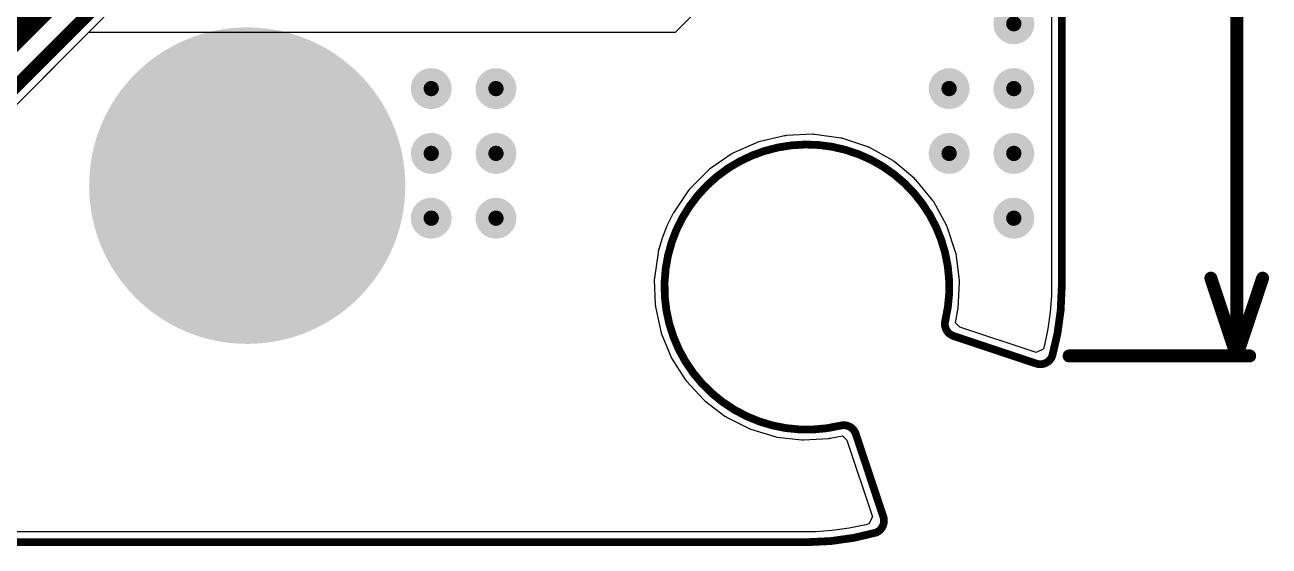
# Model space of a CAD drawing. Header units: millimetres. Extents: x -23 to 83, y -38 to 11.
# Drawn here: x 58.14 to 82.55, y -38.06 to -27.85 of the extents above; entities that cross this region are included whole.
import ezdxf

# ---------------------------------------------------------------- set-up
doc = ezdxf.new("R2010")
doc.units = ezdxf.units.MM
for name, color, linetype in [('BottomLayer', 5, 'Continuous'), ('BottomSolder', 6, 'Continuous'), ('Mechanical1', 6, 'Continuous'), ('Mechanical2', 216, 'Continuous'), ('MultiLayer', 9, 'Continuous'), ('PadHoleLayer', 156, 'Continuous'), ('TopLayer', 1, 'Continuous'), ('TopSolder', 216, 'Continuous'), ('ViaHoleLayer', 16, 'Continuous')]:
    doc.layers.add(name, color=color, linetype=linetype)

msp = doc.modelspace()

# ---------------------------------------------------------------- hatches: boundary and pattern name
at = {"layer": 'BottomLayer'}
h = msp.add_hatch(color=5, dxfattribs=at)
edge = h.paths.add_edge_path()
edge.add_arc((77.54111999999999, -27.828494), 0.2999994, 0, 360)
h = msp.add_hatch(color=5, dxfattribs=at)
edge = h.paths.add_edge_path()
edge.add_arc((62.500002, -31.000192), 2.99999908, 0, 360)
h = msp.add_hatch(color=5, dxfattribs=at)
edge = h.paths.add_edge_path()
edge.add_arc((66.11111999999999, -29.098494), 0.2999994, 0, 360)
h = msp.add_hatch(color=5, dxfattribs=at)
edge = h.paths.add_edge_path()
edge.add_arc((67.38112, -29.098494), 0.2999994, 0, 360)
h = msp.add_hatch(color=5, dxfattribs=at)
edge = h.paths.add_edge_path()
edge.add_arc((76.27112, -29.098494), 0.2999994, 0, 360)
h = msp.add_hatch(color=5, dxfattribs=at)
edge = h.paths.add_edge_path()
edge.add_arc((77.54111999999999, -29.098494), 0.2999994, 0, 360)
h = msp.add_hatch(color=5, dxfattribs=at)
edge = h.paths.add_edge_path()
edge.add_arc((66.11111999999999, -30.368494), 0.2999994, 0, 360)
h = msp.add_hatch(color=5, dxfattribs=at)
edge = h.paths.add_edge_path()
edge.add_arc((67.38112, -30.368494), 0.2999994, 0, 360)
h = msp.add_hatch(color=5, dxfattribs=at)
edge = h.paths.add_edge_path()
edge.add_arc((76.27112, -30.368494), 0.2999994, 0, 360)
h = msp.add_hatch(color=5, dxfattribs=at)
edge = h.paths.add_edge_path()
edge.add_arc((77.54111999999999, -30.368494), 0.2999994, 0, 360)
h = msp.add_hatch(color=5, dxfattribs=at)
edge = h.paths.add_edge_path()
edge.add_arc((66.11111999999999, -31.638494), 0.2999994, 0, 360)
h = msp.add_hatch(color=5, dxfattribs=at)
edge = h.paths.add_edge_path()
edge.add_arc((67.38112, -31.638494), 0.2999994, 0, 360)
h = msp.add_hatch(color=5, dxfattribs=at)
edge = h.paths.add_edge_path()
edge.add_arc((77.54111999999999, -31.638494), 0.2999994, 0, 360)
at = {"layer": 'BottomSolder'}
h = msp.add_hatch(color=6, dxfattribs=at)
edge = h.paths.add_edge_path()
edge.add_arc((77.54111999999999, -27.828494), 0.4015993999999999, 0, 360)
h = msp.add_hatch(color=6, dxfattribs=at)
edge = h.paths.add_edge_path()
edge.add_arc((62.500002, -31.000192), 3.10159908, 0, 360)
h = msp.add_hatch(color=6, dxfattribs=at)
edge = h.paths.add_edge_path()
edge.add_arc((66.11111999999999, -29.098494), 0.4015993999999999, 0, 360)
h = msp.add_hatch(color=6, dxfattribs=at)
edge = h.paths.add_edge_path()
edge.add_arc((67.38112, -29.098494), 0.4015993999999999, 0, 360)
h = msp.add_hatch(color=6, dxfattribs=at)
edge = h.paths.add_edge_path()
edge.add_arc((76.27112, -29.098494), 0.4015993999999999, 0, 360)
h = msp.add_hatch(color=6, dxfattribs=at)
edge = h.paths.add_edge_path()
edge.add_arc((77.54111999999999, -29.098494), 0.4015993999999999, 0, 360)
h = msp.add_hatch(color=6, dxfattribs=at)
edge = h.paths.add_edge_path()
edge.add_arc((66.11111999999999, -30.368494), 0.4015993999999999, 0, 360)
h = msp.add_hatch(color=6, dxfattribs=at)
edge = h.paths.add_edge_path()
edge.add_arc((67.38112, -30.368494), 0.4015993999999999, 0, 360)
h = msp.add_hatch(color=6, dxfattribs=at)
edge = h.paths.add_edge_path()
edge.add_arc((76.27112, -30.368494), 0.4015993999999999, 0, 360)
h = msp.add_hatch(color=6, dxfattribs=at)
edge = h.paths.add_edge_path()
edge.add_arc((77.54111999999999, -30.368494), 0.4015993999999999, 0, 360)
h = msp.add_hatch(color=6, dxfattribs=at)
edge = h.paths.add_edge_path()
edge.add_arc((66.11111999999999, -31.638494), 0.4015993999999999, 0, 360)
h = msp.add_hatch(color=6, dxfattribs=at)
edge = h.paths.add_edge_path()
edge.add_arc((67.38112, -31.638494), 0.4015993999999999, 0, 360)
h = msp.add_hatch(color=6, dxfattribs=at)
edge = h.paths.add_edge_path()
edge.add_arc((77.54111999999999, -31.638494), 0.4015993999999999, 0, 360)
at = {"layer": 'MultiLayer'}
h = msp.add_hatch(color=9, dxfattribs=at)
edge = h.paths.add_edge_path()
edge.add_arc((62.500002, -31.000192), 2.99999908, 0, 360)
at = {"layer": 'PadHoleLayer'}
h = msp.add_hatch(color=156, dxfattribs=at)
edge = h.paths.add_edge_path()
edge.add_arc((62.500002, -31.000192), 1.84999884, 0, 360)
at = {"layer": 'TopLayer'}
h = msp.add_hatch(color=1, dxfattribs=at)
edge = h.paths.add_edge_path()
edge.add_arc((77.54111999999999, -27.828494), 0.2999994, 0, 360)
h = msp.add_hatch(color=1, dxfattribs=at)
edge = h.paths.add_edge_path()
edge.add_arc((62.500002, -31.000192), 2.99999908, 0, 360)
h = msp.add_hatch(color=1, dxfattribs=at)
edge = h.paths.add_edge_path()
edge.add_arc((66.11111999999999, -29.098494), 0.2999994, 0, 360)
h = msp.add_hatch(color=1, dxfattribs=at)
edge = h.paths.add_edge_path()
edge.add_arc((67.38112, -29.098494), 0.2999994, 0, 360)
h = msp.add_hatch(color=1, dxfattribs=at)
edge = h.paths.add_edge_path()
edge.add_arc((76.27112, -29.098494), 0.2999994, 0, 360)
h = msp.add_hatch(color=1, dxfattribs=at)
edge = h.paths.add_edge_path()
edge.add_arc((77.54111999999999, -29.098494), 0.2999994, 0, 360)
h = msp.add_hatch(color=1, dxfattribs=at)
edge = h.paths.add_edge_path()
edge.add_arc((66.11111999999999, -30.368494), 0.2999994, 0, 360)
h = msp.add_hatch(color=1, dxfattribs=at)
edge = h.paths.add_edge_path()
edge.add_arc((67.38112, -30.368494), 0.2999994, 0, 360)
h = msp.add_hatch(color=1, dxfattribs=at)
edge = h.paths.add_edge_path()
edge.add_arc((76.27112, -30.368494), 0.2999994, 0, 360)
h = msp.add_hatch(color=1, dxfattribs=at)
edge = h.paths.add_edge_path()
edge.add_arc((77.54111999999999, -30.368494), 0.2999994, 0, 360)
h = msp.add_hatch(color=1, dxfattribs=at)
edge = h.paths.add_edge_path()
edge.add_arc((66.11111999999999, -31.638494), 0.2999994, 0, 360)
h = msp.add_hatch(color=1, dxfattribs=at)
edge = h.paths.add_edge_path()
edge.add_arc((67.38112, -31.638494), 0.2999994, 0, 360)
h = msp.add_hatch(color=1, dxfattribs=at)
edge = h.paths.add_edge_path()
edge.add_arc((77.54111999999999, -31.638494), 0.2999994, 0, 360)
at = {"layer": 'TopSolder'}
h = msp.add_hatch(color=216, dxfattribs=at)
edge = h.paths.add_edge_path()
edge.add_arc((77.54111999999999, -27.828494), 0.4015993999999999, 0, 360)
h = msp.add_hatch(color=216, dxfattribs=at)
edge = h.paths.add_edge_path()
edge.add_arc((62.500002, -31.000192), 3.10159908, 0, 360)
h = msp.add_hatch(color=216, dxfattribs=at)
edge = h.paths.add_edge_path()
edge.add_arc((66.11111999999999, -29.098494), 0.4015993999999999, 0, 360)
h = msp.add_hatch(color=216, dxfattribs=at)
edge = h.paths.add_edge_path()
edge.add_arc((67.38112, -29.098494), 0.4015993999999999, 0, 360)
h = msp.add_hatch(color=216, dxfattribs=at)
edge = h.paths.add_edge_path()
edge.add_arc((76.27112, -29.098494), 0.4015993999999999, 0, 360)
h = msp.add_hatch(color=216, dxfattribs=at)
edge = h.paths.add_edge_path()
edge.add_arc((77.54111999999999, -29.098494), 0.4015993999999999, 0, 360)
h = msp.add_hatch(color=216, dxfattribs=at)
edge = h.paths.add_edge_path()
edge.add_arc((66.11111999999999, -30.368494), 0.4015993999999999, 0, 360)
h = msp.add_hatch(color=216, dxfattribs=at)
edge = h.paths.add_edge_path()
edge.add_arc((67.38112, -30.368494), 0.4015993999999999, 0, 360)
h = msp.add_hatch(color=216, dxfattribs=at)
edge = h.paths.add_edge_path()
edge.add_arc((76.27112, -30.368494), 0.4015993999999999, 0, 360)
h = msp.add_hatch(color=216, dxfattribs=at)
edge = h.paths.add_edge_path()
edge.add_arc((77.54111999999999, -30.368494), 0.4015993999999999, 0, 360)
h = msp.add_hatch(color=216, dxfattribs=at)
edge = h.paths.add_edge_path()
edge.add_arc((66.11111999999999, -31.638494), 0.4015993999999999, 0, 360)
h = msp.add_hatch(color=216, dxfattribs=at)
edge = h.paths.add_edge_path()
edge.add_arc((67.38112, -31.638494), 0.4015993999999999, 0, 360)
h = msp.add_hatch(color=216, dxfattribs=at)
edge = h.paths.add_edge_path()
edge.add_arc((77.54111999999999, -31.638494), 0.4015993999999999, 0, 360)
at = {"layer": 'ViaHoleLayer'}
h = msp.add_hatch(color=16, dxfattribs=at)
edge = h.paths.add_edge_path()
edge.add_arc((77.54111999999999, -27.828494), 0.1499997, 0, 360)
h = msp.add_hatch(color=16, dxfattribs=at)
edge = h.paths.add_edge_path()
edge.add_arc((66.11111999999999, -29.098494), 0.1499997, 0, 360)
h = msp.add_hatch(color=16, dxfattribs=at)
edge = h.paths.add_edge_path()
edge.add_arc((67.38112, -29.098494), 0.1499997, 0, 360)
h = msp.add_hatch(color=16, dxfattribs=at)
edge = h.paths.add_edge_path()
edge.add_arc((76.27112, -29.098494), 0.1499997, 0, 360)
h = msp.add_hatch(color=16, dxfattribs=at)
edge = h.paths.add_edge_path()
edge.add_arc((77.54111999999999, -29.098494), 0.1499997, 0, 360)
h = msp.add_hatch(color=16, dxfattribs=at)
edge = h.paths.add_edge_path()
edge.add_arc((66.11111999999999, -30.368494), 0.1499997, 0, 360)
h = msp.add_hatch(color=16, dxfattribs=at)
edge = h.paths.add_edge_path()
edge.add_arc((67.38112, -30.368494), 0.1499997, 0, 360)
h = msp.add_hatch(color=16, dxfattribs=at)
edge = h.paths.add_edge_path()
edge.add_arc((76.27112, -30.368494), 0.1499997, 0, 360)
h = msp.add_hatch(color=16, dxfattribs=at)
edge = h.paths.add_edge_path()
edge.add_arc((77.54111999999999, -30.368494), 0.1499997, 0, 360)
h = msp.add_hatch(color=16, dxfattribs=at)
edge = h.paths.add_edge_path()
edge.add_arc((66.11111999999999, -31.638494), 0.1499997, 0, 360)
h = msp.add_hatch(color=16, dxfattribs=at)
edge = h.paths.add_edge_path()
edge.add_arc((67.38112, -31.638494), 0.1499997, 0, 360)
h = msp.add_hatch(color=16, dxfattribs=at)
edge = h.paths.add_edge_path()
edge.add_arc((77.54111999999999, -31.638494), 0.1499997, 0, 360)

# ---------------------------------------------------------------- linework, layer by layer
at = {"layer": 'BottomLayer'}
for p, q in [((78.27726533999999, -12.68313186), (78.2772628, -32.9884913)), ((73.0431356, -30.02346294), (72.53891003999999, -30.14323664)), ((73.0621348, -30.0227619), (73.0431356, -30.02346294)), ((73.0805879, -30.01817212), (73.0621348, -30.0227619)), ((73.59826276, -29.99358492), (73.0805879, -30.01817212)), ((73.61707653999999, -29.99640686), (73.59826276, -29.99358492)), ((73.63605034, -29.9953045), (73.61707653999999, -29.99640686)), ((74.14935894, -30.06675216), (73.63605034, -29.9953045)), ((72.50307826, -30.15535498), (72.02964258, -30.36619276)), ((72.52161772, -30.1511589), (72.50307826, -30.15535498)), ((72.53891003999999, -30.14323664), (72.52161772, -30.1511589)), ((74.16731673999999, -30.07299548), (74.14935894, -30.06675216)), ((74.18617624, -30.07541864), (74.16731673999999, -30.07299548)), ((74.67745796, -30.24043989999999), (74.18617624, -30.07541864)), ((74.69395017999999, -30.24989124), (74.67745796, -30.24043989999999)), ((74.71204259999999, -30.2557561), (74.69395017999999, -30.24989124)), ((75.16439627999999, -30.50867406), (74.71204259999999, -30.2557561)), ((71.99666321999999, -30.38471952), (71.57031914, -30.67937476)), ((72.01411556, -30.3771681), (71.99666321999999, -30.38471952)), ((72.02964258, -30.36619276), (72.01411556, -30.3771681)), ((75.17886666, -30.52101592), (75.16439627999999, -30.50867406)), ((71.54133012, -30.7036724), (71.17674106, -31.07199526)), ((71.55709082, -30.69302472), (71.54133012, -30.7036724)), ((71.57031914, -30.67937476), (71.55709082, -30.69302472)), ((75.195557, -30.53011674), (75.17886666, -30.52101592)), ((75.59341752, -30.8622319), (75.195557, -30.53011674)), ((75.60535805999999, -30.87703248), (75.59341752, -30.8622319)), ((75.6200799, -30.88905938), (75.60535805999999, -30.87703248)), ((75.94975666, -31.28894173999999), (75.6200799, -30.88905938)), ((71.15273805999999, -31.10123066), (70.86244654, -31.53055924)), ((71.16625594, -31.0878601), (71.15273805999999, -31.10123066)), ((71.17674106, -31.07199526), (71.16625594, -31.0878601)), ((75.95875842, -31.3056905), (75.94975666, -31.28894173999999)), ((75.97100884, -31.32023454), (75.95875842, -31.3056905)), ((76.22115566, -31.77412491999999), (75.97100884, -31.32023454)), ((70.84822, -31.55512612), (70.73416892, -31.7881127)), ((70.85689917999998, -31.54374692), (70.84822, -31.55512612)), ((70.86244654, -31.53055924), (70.85689917999998, -31.54374692)), ((70.72687911999999, -31.80486399999999), (70.63975457999999, -32.032448)), ((70.73180418, -31.79704334), (70.72687911999999, -31.80486399999999)), ((70.73416892, -31.7881127), (70.73180418, -31.79704334)), ((76.22690622, -31.79224528), (76.22115566, -31.77412491999999)), ((76.23626103999999, -31.808801), (76.22690622, -31.79224528)), ((76.39827748, -32.30108348), (76.23626103999999, -31.808801)), ((70.6340599, -32.0495549), (70.56617332, -32.28817774)), ((70.63821788, -32.0414396), (70.6340599, -32.0495549)), ((70.63975457999999, -32.032448), (70.63821788, -32.0414396)), ((70.56049895999999, -32.31472581999999), (70.48939673999999, -32.8052938)), ((70.56506841999999, -32.30182008), (70.56049895999999, -32.31472581999999)), ((70.56617332, -32.28817774), (70.56506841999999, -32.30182008)), ((76.40058379999999, -32.3199506), (76.39827748, -32.30108348)), ((76.40672044, -32.33795412), (76.40058379999999, -32.3199506)), ((76.47502865999999, -32.85168944), (76.40672044, -32.33795412)), ((70.49034923999999, -32.8234675), (70.48740538, -32.84141514)), ((70.48740538, -32.84141514), (70.50410842, -33.3368269)), ((70.48939673999999, -32.8052938), (70.49034923999999, -32.8234675)), ((76.44876252, -33.40700202), (76.47651456, -32.88948718)), ((76.47380946, -32.87066578), (76.47502865999999, -32.85168944)), ((76.47651456, -32.88948718), (76.47380946, -32.87066578)), ((78.27725009999999, -33.15240512), (78.2548473, -33.47941996)), ((78.2772628, -32.9884913), (78.27725009999999, -33.15240512)), ((70.50410842, -33.3368269), (70.5082537, -33.35453578)), ((70.5082537, -33.35453578), (70.50852802, -33.37273234)), ((70.50852802, -33.37273234), (70.61251054, -33.8573999)), ((76.39554951999999, -33.68976498), (76.44527255999999, -33.43516808)), ((76.44522429999999, -33.42086788), (76.44876252, -33.40700202)), ((76.44527255999999, -33.43516808), (76.44522429999999, -33.42086788)), ((78.2548473, -33.47941996), (78.21016362, -33.80419452)), ((70.61251054, -33.8573999), (70.61972413999999, -33.8741004)), ((70.61972413999999, -33.8741004), (70.62320648, -33.89195914)), ((70.62320648, -33.89195914), (70.81119441999999, -34.35062471999999)), ((76.4809113, -33.7729576), (76.39554951999999, -33.68976498)), ((77.98265835999999, -34.2731471), (76.4809113, -33.7729576)), ((78.21016362, -33.80419452), (78.14351147999999, -34.12467394)), ((78.14351147999999, -34.12467394), (78.12191639999999, -34.20032276)), ((70.81119441999999, -34.35062471999999), (70.82125027999999, -34.3657936)), ((70.82125027999999, -34.3657936), (70.82783142, -34.38275064)), ((70.82783142, -34.38275064), (71.09391165999999, -34.80097687999999)), ((78.11761618, -34.20562628), (77.98265835999999, -34.2731471)), ((78.12191639999999, -34.20032276), (78.11761618, -34.20562628)), ((71.09391165999999, -34.80097687999999), (71.10648465999999, -34.81412646)), ((71.10648465999999, -34.81412646), (71.11596139999999, -34.82965601999999)), ((71.11596139999999, -34.82965601999999), (71.45175702, -35.19428318)), ((71.45175702, -35.19428318), (71.466456, -35.20500452)), ((71.466456, -35.20500452), (71.47852608, -35.21861384)), ((71.47852608, -35.21861384), (71.87347575999999, -35.51817128)), ((71.87347575999999, -35.51817128), (71.88983843999999, -35.52612655999999)), ((71.88983843999999, -35.52612655999999), (71.9041234, -35.53738892)), ((71.9041234, -35.53738892), (72.34578114, -35.762438)), ((72.34578114, -35.762438), (72.3632919, -35.76737576)), ((72.3632919, -35.76737576), (72.3793447, -35.7759381)), ((72.3793447, -35.7759381), (72.85382431999999, -35.91940238)), ((72.85382431999999, -35.91940238), (72.87192689999999, -35.92116768)), ((72.87192689999999, -35.92116768), (72.88924461999999, -35.92676076)), ((72.88924461999999, -35.92676076), (73.38160838, -35.98412665999999)), ((73.38160838, -35.98412665999999), (73.39975159999999, -35.98266615999999)), ((73.39975159999999, -35.98266615999999), (73.4177729, -35.9851071)), ((73.4177729, -35.9851071), (73.9125268, -35.9545636)), ((73.9125268, -35.9545636), (73.9257602, -35.9510711)), ((73.9257602, -35.9510711), (73.93945079999999, -35.95109142)), ((73.93945079999999, -35.95109142), (74.18284376, -35.90304732)), ((74.18284376, -35.90304732), (74.26576205999999, -35.98860976)), ((74.26576205999999, -35.98860976), (74.76596679999999, -37.49065654)), ((74.76596679999999, -37.49065654), (74.69871013999999, -37.62583026)), ((73.48118146, -37.78458788), (42.59316602, -37.78458788)), ((73.64757431999999, -37.78458534), (73.48118146, -37.78458788)), ((73.9796209, -37.76150944), (73.64757431999999, -37.78458534)), ((74.30921384, -37.71547956), (73.9796209, -37.76150944)), ((74.6348774, -37.64670398), (74.30921384, -37.71547956)), ((74.69370887999999, -37.6299476), (74.6348774, -37.64670398)), ((74.69871013999999, -37.62583026), (74.69370887999999, -37.6299476))]:
    msp.add_line(p, q, dxfattribs=at)
at = {"layer": 'Mechanical1', "const_width": 0.254}
for points in [[(81.91499999999999, -34.33775199999999), (81.91499999999999, -23.11237948)], [(81.407, -32.81375199999999), (81.91499999999999, -34.33775199999999)], [(81.91499999999999, -34.33775199999999), (82.423, -32.81375199999999)], [(78.624938, -34.33775199999999), (82.169, -34.33775199999999)]]:
    msp.add_lwpolyline(points, dxfattribs=at)
at = {"layer": 'Mechanical1', "const_width": 0.127}
for points in [[(81.34349999999999, -32.81375199999999, 1), (81.4705, -32.81375199999999, 1)], [(82.3595, -32.81375199999999, 1), (82.48649999999999, -32.81375199999999, 1)], [(78.561438, -34.33775199999999, 1), (78.688438, -34.33775199999999, 1)], [(81.8515, -34.33775199999999, 1), (81.9785, -34.33775199999999, 1)], [(81.8515, -34.33775199999999, 1), (81.9785, -34.33775199999999, 1)], [(81.8515, -34.33775199999999, 1), (81.9785, -34.33775199999999, 1)], [(82.10549999999999, -34.33775199999999, 1), (82.23249999999999, -34.33775199999999, 1)]]:
    msp.add_lwpolyline(points, format="xyb", close=True, dxfattribs=at)
at = {"layer": 'Mechanical2', "const_width": 0.1524}
for points in [[(78.481174, -32.988504), (78.481174, 2.011426)], [(70.830186, -32.105346), (70.91730799999999, -31.877762)], [(76.359258, -33.947354), (77.98130199999999, -34.487612)], [(78.294738, -34.33775199999999), (78.29549999999999, -34.338006)], [(74.440034, -35.866578), (74.98029199999999, -37.488876)], [(74.849228, -37.79418399999999), (74.850752, -37.797232)], [(-16.51889, -37.988494), (73.481184, -37.988494)]]:
    msp.add_lwpolyline(points, dxfattribs=at)
for points in [[(70.91730799999999, -31.87776454, -0.9186689612377471), (76.19542799999999, -33.650682)], [(74.143362, -35.70299946, -0.5898416657947434), (70.83018854, -32.105346)], [(78.481174, -32.988504, -0.06842916750726406), (78.29549999999999, -34.338006)], [(76.359258, -33.947354, -0.3903331533676688), (76.19542546, -33.650682)], [(78.294738, -34.33775199999999, -0.4039957726788183), (77.98130199999999, -34.487612)], [(74.143362, -35.703002, -0.3903246055902681), (74.44003654, -35.866578)], [(74.98029199999999, -37.488876, -0.3803282808230444), (74.849228, -37.79418399999999)], [(74.850752, -37.797232, -0.06947564469493228), (73.481184, -37.988494)]]:
    msp.add_lwpolyline(points, format="xyb", dxfattribs=at)
at = {"layer": 'Mechanical2', "const_width": 0.0762}
for points in [[(70.87920799999999, -31.877762, 1), (70.95540799999999, -31.877762, 1)], [(70.87920799999999, -31.87776454, 1), (70.95540799999999, -31.87776454, 1)], [(70.792086, -32.105346, 1), (70.868286, -32.105346, 1)], [(70.79208854, -32.105346, 1), (70.86828854, -32.105346, 1)], [(78.443074, -32.988504, 1), (78.519274, -32.988504, 1)], [(78.443074, -32.988504, 1), (78.519274, -32.988504, 1)], [(76.15732546, -33.650682, 1), (76.23352546, -33.650682, 1)], [(76.15732799999999, -33.650682, 1), (76.233528, -33.650682, 1)], [(76.321158, -33.947354, 1), (76.397358, -33.947354, 1)], [(76.321158, -33.947354, 1), (76.397358, -33.947354, 1)], [(77.943202, -34.487612, 1), (78.01940199999999, -34.487612, 1)], [(77.943202, -34.487612, 1), (78.01940199999999, -34.487612, 1)], [(78.256638, -34.33775199999999, 1), (78.332838, -34.33775199999999, 1)], [(78.256638, -34.33775199999999, 1), (78.332838, -34.33775199999999, 1)], [(78.25739999999999, -34.338006, 1), (78.3336, -34.338006, 1)], [(78.25739999999999, -34.338006, 1), (78.3336, -34.338006, 1)], [(74.105262, -35.70299946, 1), (74.181462, -35.70299946, 1)], [(74.105262, -35.703002, 1), (74.181462, -35.703002, 1)], [(74.401934, -35.866578, 1), (74.478134, -35.866578, 1)], [(74.40193654, -35.866578, 1), (74.47813654, -35.866578, 1)], [(74.942192, -37.488876, 1), (75.01839199999999, -37.488876, 1)], [(74.942192, -37.488876, 1), (75.01839199999999, -37.488876, 1)], [(74.811128, -37.79418399999999, 1), (74.887328, -37.79418399999999, 1)], [(74.811128, -37.79418399999999, 1), (74.887328, -37.79418399999999, 1)], [(74.812652, -37.797232, 1), (74.88885199999999, -37.797232, 1)], [(74.812652, -37.797232, 1), (74.88885199999999, -37.797232, 1)], [(73.443084, -37.988494, 1), (73.519284, -37.988494, 1)], [(73.443084, -37.988494, 1), (73.519284, -37.988494, 1)]]:
    msp.add_lwpolyline(points, format="xyb", close=True, dxfattribs=at)
at = {"layer": 'TopLayer'}
for p, q in [((78.27726533999999, -12.68313186), (78.2772628, -32.9884913)), ((78.27726533999999, -15.039594), (78.2772628, -32.9884913)), ((70.90029761999999, -27.993594), (76.18221999999999, -22.71167162)), ((56.64732383999999, -30.73932384), (59.83192758, -27.5547201)), ((56.64732383999999, -30.73932384), (59.39305367999999, -27.993594)), ((59.39305367999999, -27.993594), (70.90029761999999, -27.993594)), ((73.0431356, -30.02346294), (72.53891003999999, -30.14323664)), ((73.0431356, -30.02346294), (72.53891003999999, -30.14323664)), ((73.0621348, -30.0227619), (73.0431356, -30.02346294)), ((73.0621348, -30.0227619), (73.0431356, -30.02346294)), ((73.0805879, -30.01817212), (73.0621348, -30.0227619)), ((73.0805879, -30.01817212), (73.0621348, -30.0227619)), ((73.59826276, -29.99358492), (73.0805879, -30.01817212)), ((73.59826276, -29.99358492), (73.0805879, -30.01817212)), ((73.61707653999999, -29.99640686), (73.59826276, -29.99358492)), ((73.61707653999999, -29.99640686), (73.59826276, -29.99358492)), ((73.63605034, -29.9953045), (73.61707653999999, -29.99640686)), ((73.63605034, -29.9953045), (73.61707653999999, -29.99640686)), ((74.14935894, -30.06675216), (73.63605034, -29.9953045)), ((74.14935894, -30.06675216), (73.63605034, -29.9953045)), ((72.50307826, -30.15535498), (72.02964258, -30.36619276)), ((72.50307826, -30.15535498), (72.02964258, -30.36619276)), ((72.52161772, -30.1511589), (72.50307826, -30.15535498)), ((72.52161772, -30.1511589), (72.50307826, -30.15535498)), ((72.53891003999999, -30.14323664), (72.52161772, -30.1511589)), ((72.53891003999999, -30.14323664), (72.52161772, -30.1511589)), ((74.16731673999999, -30.07299548), (74.14935894, -30.06675216)), ((74.16731673999999, -30.07299548), (74.14935894, -30.06675216)), ((74.18617624, -30.07541864), (74.16731673999999, -30.07299548)), ((74.18617624, -30.07541864), (74.16731673999999, -30.07299548)), ((74.67745796, -30.24043989999999), (74.18617624, -30.07541864)), ((74.67745796, -30.24043989999999), (74.18617624, -30.07541864)), ((74.69395017999999, -30.24989124), (74.67745796, -30.24043989999999)), ((74.69395017999999, -30.24989124), (74.67745796, -30.24043989999999)), ((74.71204259999999, -30.2557561), (74.69395017999999, -30.24989124)), ((74.71204259999999, -30.2557561), (74.69395017999999, -30.24989124)), ((75.16439627999999, -30.50867406), (74.71204259999999, -30.2557561)), ((75.16439627999999, -30.50867406), (74.71204259999999, -30.2557561)), ((71.99666321999999, -30.38471952), (71.57031914, -30.67937476)), ((71.99666321999999, -30.38471952), (71.57031914, -30.67937476)), ((72.01411556, -30.3771681), (71.99666321999999, -30.38471952)), ((72.01411556, -30.3771681), (71.99666321999999, -30.38471952)), ((72.02964258, -30.36619276), (72.01411556, -30.3771681)), ((72.02964258, -30.36619276), (72.01411556, -30.3771681)), ((75.17886666, -30.52101592), (75.16439627999999, -30.50867406)), ((75.17886666, -30.52101592), (75.16439627999999, -30.50867406)), ((71.54133012, -30.7036724), (71.17674106, -31.07199526)), ((71.54133012, -30.7036724), (71.17674106, -31.07199526)), ((71.55709082, -30.69302472), (71.54133012, -30.7036724)), ((71.55709082, -30.69302472), (71.54133012, -30.7036724)), ((71.57031914, -30.67937476), (71.55709082, -30.69302472)), ((71.57031914, -30.67937476), (71.55709082, -30.69302472)), ((75.195557, -30.53011674), (75.17886666, -30.52101592)), ((75.195557, -30.53011674), (75.17886666, -30.52101592)), ((75.59341752, -30.8622319), (75.195557, -30.53011674)), ((75.59341752, -30.8622319), (75.195557, -30.53011674)), ((75.60535805999999, -30.87703248), (75.59341752, -30.8622319)), ((75.60535805999999, -30.87703248), (75.59341752, -30.8622319)), ((75.6200799, -30.88905938), (75.60535805999999, -30.87703248)), ((75.6200799, -30.88905938), (75.60535805999999, -30.87703248)), ((75.94975666, -31.28894173999999), (75.6200799, -30.88905938)), ((75.94975666, -31.28894173999999), (75.6200799, -30.88905938)), ((71.15273805999999, -31.10123066), (70.86244654, -31.53055924)), ((71.15273805999999, -31.10123066), (70.86244654, -31.53055924)), ((71.16625594, -31.0878601), (71.15273805999999, -31.10123066)), ((71.16625594, -31.0878601), (71.15273805999999, -31.10123066)), ((71.17674106, -31.07199526), (71.16625594, -31.0878601)), ((71.17674106, -31.07199526), (71.16625594, -31.0878601)), ((75.95875842, -31.3056905), (75.94975666, -31.28894173999999)), ((75.95875842, -31.3056905), (75.94975666, -31.28894173999999)), ((75.97100884, -31.32023454), (75.95875842, -31.3056905)), ((75.97100884, -31.32023454), (75.95875842, -31.3056905)), ((76.22115566, -31.77412491999999), (75.97100884, -31.32023454)), ((76.22115566, -31.77412491999999), (75.97100884, -31.32023454)), ((70.84822, -31.55512612), (70.73416892, -31.7881127)), ((70.84822, -31.55512612), (70.73416892, -31.7881127)), ((70.85689917999998, -31.54374692), (70.84822, -31.55512612)), ((70.85689917999998, -31.54374692), (70.84822, -31.55512612)), ((70.86244654, -31.53055924), (70.85689917999998, -31.54374692)), ((70.86244654, -31.53055924), (70.85689917999998, -31.54374692)), ((70.72687911999999, -31.80486399999999), (70.63975457999999, -32.032448)), ((70.72687911999999, -31.80486399999999), (70.63975457999999, -32.032448)), ((70.73180418, -31.79704334), (70.72687911999999, -31.80486399999999)), ((70.73180418, -31.79704334), (70.72687911999999, -31.80486399999999)), ((70.73416892, -31.7881127), (70.73180418, -31.79704334)), ((70.73416892, -31.7881127), (70.73180418, -31.79704334)), ((76.22690622, -31.79224528), (76.22115566, -31.77412491999999)), ((76.22690622, -31.79224528), (76.22115566, -31.77412491999999)), ((76.23626103999999, -31.808801), (76.22690622, -31.79224528)), ((76.23626103999999, -31.808801), (76.22690622, -31.79224528)), ((76.39827748, -32.30108348), (76.23626103999999, -31.808801)), ((76.39827748, -32.30108348), (76.23626103999999, -31.808801)), ((70.6340599, -32.0495549), (70.56617332, -32.28817774)), ((70.6340599, -32.0495549), (70.56617332, -32.28817774)), ((70.63821788, -32.0414396), (70.6340599, -32.0495549)), ((70.63821788, -32.0414396), (70.6340599, -32.0495549)), ((70.63975457999999, -32.032448), (70.63821788, -32.0414396)), ((70.63975457999999, -32.032448), (70.63821788, -32.0414396)), ((70.56049895999999, -32.31472581999999), (70.48939673999999, -32.8052938)), ((70.56049895999999, -32.31472581999999), (70.48939673999999, -32.8052938)), ((70.56506841999999, -32.30182008), (70.56049895999999, -32.31472581999999)), ((70.56506841999999, -32.30182008), (70.56049895999999, -32.31472581999999)), ((70.56617332, -32.28817774), (70.56506841999999, -32.30182008)), ((70.56617332, -32.28817774), (70.56506841999999, -32.30182008)), ((76.40058379999999, -32.3199506), (76.39827748, -32.30108348)), ((76.40058379999999, -32.3199506), (76.39827748, -32.30108348)), ((76.40672044, -32.33795412), (76.40058379999999, -32.3199506)), ((76.40672044, -32.33795412), (76.40058379999999, -32.3199506)), ((76.47502865999999, -32.85168944), (76.40672044, -32.33795412)), ((76.47502865999999, -32.85168944), (76.40672044, -32.33795412)), ((70.49034923999999, -32.8234675), (70.48740538, -32.84141514)), ((70.49034923999999, -32.8234675), (70.48740538, -32.84141514)), ((70.48740538, -32.84141514), (70.50410842, -33.3368269)), ((70.48740538, -32.84141514), (70.50410842, -33.3368269)), ((70.48939673999999, -32.8052938), (70.49034923999999, -32.8234675)), ((70.48939673999999, -32.8052938), (70.49034923999999, -32.8234675)), ((76.44876252, -33.40700202), (76.47651456, -32.88948718)), ((76.44876252, -33.40700202), (76.47651456, -32.88948718)), ((76.47380946, -32.87066578), (76.47502865999999, -32.85168944)), ((76.47380946, -32.87066578), (76.47502865999999, -32.85168944)), ((76.47651456, -32.88948718), (76.47380946, -32.87066578)), ((76.47651456, -32.88948718), (76.47380946, -32.87066578)), ((78.27725009999999, -33.15240512), (78.2548473, -33.47941996)), ((78.27725009999999, -33.15240512), (78.2548473, -33.47941996)), ((78.2772628, -32.9884913), (78.27725009999999, -33.15240512)), ((78.2772628, -32.9884913), (78.27725009999999, -33.15240512)), ((70.50410842, -33.3368269), (70.5082537, -33.35453578)), ((70.50410842, -33.3368269), (70.5082537, -33.35453578)), ((70.5082537, -33.35453578), (70.50852802, -33.37273234)), ((70.5082537, -33.35453578), (70.50852802, -33.37273234)), ((70.50852802, -33.37273234), (70.61251054, -33.8573999)), ((70.50852802, -33.37273234), (70.61251054, -33.8573999)), ((76.39554951999999, -33.68976498), (76.44527255999999, -33.43516808)), ((76.39554951999999, -33.68976498), (76.44527255999999, -33.43516808)), ((76.44522429999999, -33.42086788), (76.44876252, -33.40700202)), ((76.44522429999999, -33.42086788), (76.44876252, -33.40700202)), ((76.44527255999999, -33.43516808), (76.44522429999999, -33.42086788)), ((76.44527255999999, -33.43516808), (76.44522429999999, -33.42086788)), ((78.2548473, -33.47941996), (78.21016362, -33.80419452)), ((78.2548473, -33.47941996), (78.21016362, -33.80419452)), ((70.61251054, -33.8573999), (70.61972413999999, -33.8741004)), ((70.61251054, -33.8573999), (70.61972413999999, -33.8741004)), ((70.61972413999999, -33.8741004), (70.62320648, -33.89195914)), ((70.61972413999999, -33.8741004), (70.62320648, -33.89195914)), ((70.62320648, -33.89195914), (70.81119441999999, -34.35062471999999)), ((70.62320648, -33.89195914), (70.81119441999999, -34.35062471999999)), ((76.4809113, -33.7729576), (76.39554951999999, -33.68976498)), ((76.4809113, -33.7729576), (76.39554951999999, -33.68976498)), ((77.98265835999999, -34.2731471), (76.4809113, -33.7729576)), ((77.98265835999999, -34.2731471), (76.4809113, -33.7729576)), ((78.21016362, -33.80419452), (78.14351147999999, -34.12467394)), ((78.21016362, -33.80419452), (78.14351147999999, -34.12467394)), ((78.14351147999999, -34.12467394), (78.12191639999999, -34.20032276)), ((78.14351147999999, -34.12467394), (78.12191639999999, -34.20032276)), ((70.81119441999999, -34.35062471999999), (70.82125027999999, -34.3657936)), ((70.81119441999999, -34.35062471999999), (70.82125027999999, -34.3657936)), ((70.82125027999999, -34.3657936), (70.82783142, -34.38275064)), ((70.82125027999999, -34.3657936), (70.82783142, -34.38275064)), ((70.82783142, -34.38275064), (71.09391165999999, -34.80097687999999)), ((70.82783142, -34.38275064), (71.09391165999999, -34.80097687999999)), ((78.11761618, -34.20562628), (77.98265835999999, -34.2731471)), ((78.11761618, -34.20562628), (77.98265835999999, -34.2731471)), ((78.12191639999999, -34.20032276), (78.11761618, -34.20562628)), ((78.12191639999999, -34.20032276), (78.11761618, -34.20562628)), ((71.09391165999999, -34.80097687999999), (71.10648465999999, -34.81412646)), ((71.09391165999999, -34.80097687999999), (71.10648465999999, -34.81412646)), ((71.10648465999999, -34.81412646), (71.11596139999999, -34.82965601999999)), ((71.10648465999999, -34.81412646), (71.11596139999999, -34.82965601999999)), ((71.11596139999999, -34.82965601999999), (71.45175702, -35.19428318)), ((71.11596139999999, -34.82965601999999), (71.45175702, -35.19428318)), ((71.45175702, -35.19428318), (71.466456, -35.20500452)), ((71.45175702, -35.19428318), (71.466456, -35.20500452)), ((71.466456, -35.20500452), (71.47852608, -35.21861384)), ((71.466456, -35.20500452), (71.47852608, -35.21861384)), ((71.47852608, -35.21861384), (71.87347575999999, -35.51817128)), ((71.47852608, -35.21861384), (71.87347575999999, -35.51817128)), ((71.87347575999999, -35.51817128), (71.88983843999999, -35.52612655999999)), ((71.87347575999999, -35.51817128), (71.88983843999999, -35.52612655999999)), ((71.88983843999999, -35.52612655999999), (71.9041234, -35.53738892)), ((71.88983843999999, -35.52612655999999), (71.9041234, -35.53738892)), ((71.9041234, -35.53738892), (72.34578114, -35.762438)), ((71.9041234, -35.53738892), (72.34578114, -35.762438)), ((72.34578114, -35.762438), (72.3632919, -35.76737576)), ((72.34578114, -35.762438), (72.3632919, -35.76737576)), ((72.3632919, -35.76737576), (72.3793447, -35.7759381)), ((72.3632919, -35.76737576), (72.3793447, -35.7759381)), ((72.3793447, -35.7759381), (72.85382431999999, -35.91940238)), ((72.3793447, -35.7759381), (72.85382431999999, -35.91940238)), ((72.85382431999999, -35.91940238), (72.87192689999999, -35.92116768)), ((72.85382431999999, -35.91940238), (72.87192689999999, -35.92116768)), ((72.87192689999999, -35.92116768), (72.88924461999999, -35.92676076)), ((72.87192689999999, -35.92116768), (72.88924461999999, -35.92676076)), ((72.88924461999999, -35.92676076), (73.38160838, -35.98412665999999)), ((72.88924461999999, -35.92676076), (73.38160838, -35.98412665999999)), ((73.38160838, -35.98412665999999), (73.39975159999999, -35.98266615999999)), ((73.38160838, -35.98412665999999), (73.39975159999999, -35.98266615999999)), ((73.39975159999999, -35.98266615999999), (73.4177729, -35.9851071)), ((73.39975159999999, -35.98266615999999), (73.4177729, -35.9851071)), ((73.4177729, -35.9851071), (73.9125268, -35.9545636)), ((73.4177729, -35.9851071), (73.9125268, -35.9545636)), ((73.9125268, -35.9545636), (73.9257602, -35.9510711)), ((73.9125268, -35.9545636), (73.9257602, -35.9510711)), ((73.9257602, -35.9510711), (73.93945079999999, -35.95109142)), ((73.9257602, -35.9510711), (73.93945079999999, -35.95109142)), ((73.93945079999999, -35.95109142), (74.18284376, -35.90304732)), ((73.93945079999999, -35.95109142), (74.18284376, -35.90304732)), ((74.18284376, -35.90304732), (74.26576205999999, -35.98860976)), ((74.18284376, -35.90304732), (74.26576205999999, -35.98860976)), ((74.26576205999999, -35.98860976), (74.76596679999999, -37.49065654)), ((74.26576205999999, -35.98860976), (74.76596679999999, -37.49065654)), ((74.76596679999999, -37.49065654), (74.69871013999999, -37.62583026)), ((74.76596679999999, -37.49065654), (74.69871013999999, -37.62583026)), ((73.48118146, -37.78458788), (42.59316602, -37.78458788)), ((73.48118146, -37.78458788), (52.05222, -37.78458788)), ((73.64757431999999, -37.78458534), (73.48118146, -37.78458788)), ((73.64757431999999, -37.78458534), (73.48118146, -37.78458788)), ((73.9796209, -37.76150944), (73.64757431999999, -37.78458534)), ((73.9796209, -37.76150944), (73.64757431999999, -37.78458534)), ((74.30921384, -37.71547956), (73.9796209, -37.76150944)), ((74.30921384, -37.71547956), (73.9796209, -37.76150944)), ((74.6348774, -37.64670398), (74.30921384, -37.71547956)), ((74.6348774, -37.64670398), (74.30921384, -37.71547956)), ((74.69370887999999, -37.6299476), (74.6348774, -37.64670398)), ((74.69370887999999, -37.6299476), (74.6348774, -37.64670398)), ((74.69871013999999, -37.62583026), (74.69370887999999, -37.6299476)), ((74.69871013999999, -37.62583026), (74.69370887999999, -37.6299476))]:
    msp.add_line(p, q, dxfattribs=at)
for points, const_width in [([(55.9689, -29.8577), (60.080906, -25.745694)], 0.7619999999999999), ([(56.46419999999999, -30.5562), (59.72465576, -27.29574424)], 0.254)]:
    msp.add_lwpolyline(points, dxfattribs=dict(at, const_width=const_width))

doc.saveas('drawing.dxf')
